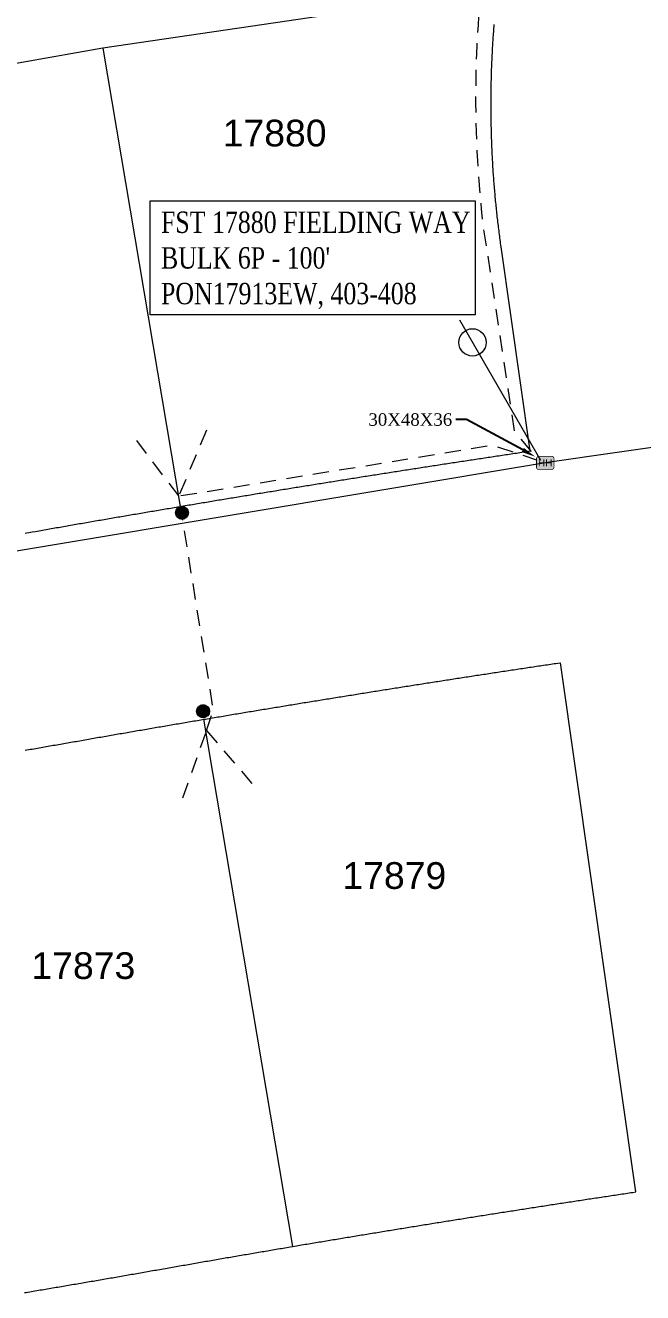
# Model space of a CAD drawing. Header units: feet. Extents: x 865220 to 2841409, y -2240498 to 948907.
# Drawn here: x 2835260.8 to 2835433.9, y 945199.3 to 945554.9 of the extents above; entities that cross this region are included whole.
import ezdxf
from ezdxf import colors
from ezdxf.entities.mleader import LeaderData, LeaderLine
from ezdxf.enums import TextEntityAlignment as Align
from ezdxf.lldxf.tags import DXFTag
from ezdxf.math import Vec2, Vec3

# ---------------------------------------------------------------- set-up
doc = ezdxf.new("R2010")
doc.units = ezdxf.units.FT
doc.header["$LTSCALE"] = 0.015
doc.header["$MEASUREMENT"] = 0
doc.linetypes.add('DASHED', pattern=[5, 3, -2])
for name, color, linetype in [('48D', 112, '48D'), ('Dakota County Addresses', 7, 'Continuous'), ('Dakota County Parcels', 7, 'Continuous'), ('DETAIL', 7, 'Continuous'), ('DROP BURIED', 7, 'DASHED'), ('PROP_TEL', 6, 'Continuous'), ('TAIL', 1, 'MST'), ('TELEPHONE STRUCT-PROP', 6, 'Continuous'), ('TERMINALS', 7, 'Continuous')]:
    doc.layers.add(name, color=color, linetype=linetype)
doc.layers.add('RUNNING LINE (UNDERGROUND)', color=10, linetype='Continuous', lineweight=40)
doc.styles.add('Dimensions 100', font='arial.ttf')
doc.styles.add('Line', font='txt.shx', dxfattribs={"height": 3})
doc.styles.add('SIMPLEX', font='times.ttf', dxfattribs={"width": 0.8})
doc.styles.get("Standard").update_dxf_attribs({"font": 'times.ttf'})
doc.styles.add('Utilities', font='arial.ttf', dxfattribs={"height": 2.5})
tags = doc.linetypes.add('48D', pattern='A,80,-5,["48D",Line,S=1.5,R=0,X=0,Y=-1.5],-20', length=105).pattern_tags.tags
tags[6] = DXFTag(74, 10)
tags = doc.linetypes.add('MST', pattern='A,5,-5,5,-5,["TAIL",Line,S=1.5,R=0,X=0,Y=-1.5],-20', length=40).pattern_tags.tags
tags[10] = DXFTag(74, 10)

# ---------------------------------------------------------------- blocks, each defined once
blk = doc.blocks.new('ACMAP_ANN_TEMPLATE_Dakota County Addresses')
at = {"layer": 'Dakota County Addresses', "style": 'Dimensions 100'}
blk.add_attdef('DakotaCountyAddress', text='', height=50, dxfattribs=at).set_placement((0, 0), align=Align.CENTER)
blk = doc.blocks.new('NEW HH')
at = {"ltscale": 40, "true_color": 0xffffff}
h = blk.add_hatch(color=7, dxfattribs=at)
h.dxf.hatch_style = 1
h.paths.add_polyline_path([(-0.0611, -0.0305, 0.414214), (-0.0458, -0.0458), (0.0458, -0.0458, 0.414214), (0.0611, -0.0305), (0.0611, 0.0305, 0.414214), (0.0458, 0.0458), (-0.0458, 0.0458, 0.414214), (-0.0611, 0.0305)])
at = {"layer": 'RUNNING LINE (UNDERGROUND)', "color": 6, "lineweight": 0, "const_width": 0.005, "flags": 128}
blk.add_lwpolyline([(-0.0611, 0.0305), (-0.0611, -0.0305, 0.414214), (-0.0458, -0.0458), (0.0458, -0.0458, 0.414214), (0.0611, -0.0305), (0.0611, 0.0305, 0.414214), (0.0458, 0.0458), (-0.0458, 0.0458, 0.414214)], format="xyb", close=True, dxfattribs=at)
at = {"layer": 'TELEPHONE STRUCT-PROP', "color": 18, "true_color": 0x000000, "style": 'Utilities'}
blk.add_text('HH', height=0.05, dxfattribs=at).set_placement((0, 0), align=Align.MIDDLE_CENTER)
blk = doc.blocks.new('Proposed FlowerPot')
at = {"lineweight": 5, "ltscale": 100, "true_color": 0xffffff}
h = blk.add_hatch(color=7, dxfattribs=at)
h.dxf.hatch_style = 1
h.paths.add_polyline_path([(-0.06, 0, 0.414214), (0, -0.06, 0.414214), (0.06, 0, 0.414214), (0, 0.06, 0.414214)])
at = {"lineweight": 5, "ltscale": 100}
blk.add_circle((0, 0), 0.0604, dxfattribs=at)
at = {"layer": 'RUNNING LINE (UNDERGROUND)', "color": 6, "lineweight": 5, "const_width": 0.00907, "flags": 128}
blk.add_lwpolyline([(-0.06, 0, -0.414214), (0, 0.06, -0.414214), (0.06, 0, -0.414214), (0, -0.06, -0.414214), (-0.06, 0)], format="xyb", dxfattribs=at)
at = {"color": 18, "linetype": 'ByBlock', "lineweight": 5, "ltscale": 100, "true_color": 0x000000, "style": 'Dimensions 100'}
blk.add_text('F', height=0.0744, dxfattribs=at).set_placement((-0.029, -0.037))
blk = doc.blocks.new('TERMINAL')
at = {"lineweight": 5, "ltscale": 0.5, "flags": 128}
blk.add_lwpolyline([(-0.07, -0.65), (-0.07, 44.75)], dxfattribs=at)
at = {"lineweight": 5, "ltscale": 0.5}
blk.add_circle((-0.07, 37.61), 3.83, dxfattribs=at)

msp = doc.modelspace()

# ---------------------------------------------------------------- linework, layer by layer
at = {"layer": '48D', "lineweight": 5, "ltscale": 50, "flags": 128}
msp.add_lwpolyline([(2835407.18, 945432.26), (2835132.93, 945386.4), (2834958.96, 945364.27), (2834838.14, 945352.56, -0.216863), (2834729.9, 945395.62, -0.11958), (2834673.09, 945501.05, -0.060488), (2834665.23, 945565.86), (2834665.84, 945604.02), (2834664.28, 945691.33), (2834660.7, 945846.77)], format="xyb", dxfattribs=at)
at = {"layer": 'Dakota County Parcels', "lineweight": 5}
for p, q in [((2835393.23, 945564.91), (2835282.56, 945548.45)), ((2835282.56, 945548.45), (2835197.07, 945533.4)), ((2835282.56, 945548.45), (2835304.19, 945419.91)), ((2835402.39, 945435.49), (2835394.22, 945492.77)), ((2835432.01, 945227.61), (2835410.85, 945376.09)), ((2835335.83, 945212.31), (2835310.85, 945360.2))]:
    msp.add_line(p, q, dxfattribs=at)
for points in [[(2835394.22, 945492.77), (2835394.15, 945493.27), (2835394.08, 945493.76), (2835394.01, 945494.26), (2835393.95, 945494.75), (2835393.88, 945495.25), (2835393.81, 945495.75), (2835393.75, 945496.24), (2835393.68, 945496.74), (2835393.62, 945497.23), (2835393.56, 945497.73), (2835393.5, 945498.23), (2835393.44, 945498.72), (2835393.38, 945499.22), (2835393.32, 945499.71), (2835393.26, 945500.21), (2835393.2, 945500.71), (2835393.15, 945501.2), (2835393.09, 945501.7), (2835393.04, 945502.2), (2835392.99, 945502.7), (2835392.93, 945503.19), (2835392.88, 945503.69), (2835392.83, 945504.19), (2835392.78, 945504.68), (2835392.73, 945505.18), (2835392.68, 945505.68), (2835392.64, 945506.18), (2835392.59, 945506.68), (2835392.54, 945507.17), (2835392.5, 945507.67), (2835392.46, 945508.17), (2835392.41, 945508.67), (2835392.37, 945509.17), (2835392.33, 945509.66), (2835392.29, 945510.16), (2835392.25, 945510.66), (2835392.21, 945511.16), (2835392.17, 945511.66), (2835392.14, 945512.16), (2835392.1, 945512.65), (2835392.07, 945513.15), (2835392.03, 945513.65), (2835392, 945514.15), (2835391.97, 945514.65), (2835391.93, 945515.15), (2835391.9, 945515.65), (2835391.87, 945516.15), (2835391.85, 945516.65), (2835391.82, 945517.15), (2835391.79, 945517.64), (2835391.76, 945518.14), (2835391.74, 945518.64), (2835391.71, 945519.14), (2835391.69, 945519.64), (2835391.67, 945520.14), (2835391.65, 945520.64), (2835391.63, 945521.14), (2835391.61, 945521.64), (2835391.59, 945522.14), (2835391.57, 945522.64), (2835391.55, 945523.14), (2835391.53, 945523.64), (2835391.52, 945524.14), (2835391.5, 945524.64), (2835391.49, 945525.14), (2835391.48, 945525.64), (2835391.47, 945526.14), (2835391.45, 945526.64), (2835391.44, 945527.14), (2835391.43, 945527.64), (2835391.43, 945528.14), (2835391.42, 945528.64), (2835391.41, 945529.14), (2835391.41, 945529.64), (2835391.4, 945530.14), (2835391.4, 945530.64), (2835391.39, 945531.14), (2835391.39, 945531.64), (2835391.39, 945532.14), (2835391.39, 945532.64), (2835391.39, 945533.14), (2835391.39, 945533.64), (2835391.39, 945534.14), (2835391.4, 945534.64), (2835391.4, 945535.14), (2835391.4, 945535.64), (2835391.41, 945536.14), (2835391.42, 945536.64), (2835391.42, 945537.14), (2835391.43, 945537.64), (2835391.44, 945538.13), (2835391.45, 945538.63), (2835391.46, 945539.13), (2835391.47, 945539.63), (2835391.49, 945540.13), (2835391.5, 945540.63), (2835391.52, 945541.13), (2835391.53, 945541.63), (2835391.55, 945542.13), (2835391.56, 945542.63), (2835391.58, 945543.13), (2835391.6, 945543.63), (2835391.62, 945544.13), (2835391.64, 945544.63), (2835391.66, 945545.13), (2835391.69, 945545.63), (2835391.71, 945546.13), (2835391.73, 945546.63), (2835391.76, 945547.13), (2835391.78, 945547.63), (2835391.81, 945548.13), (2835391.84, 945548.63), (2835391.87, 945549.12), (2835391.9, 945549.62), (2835391.93, 945550.12), (2835391.96, 945550.62), (2835391.99, 945551.12), (2835392.02, 945551.62), (2835392.06, 945552.12), (2835392.09, 945552.62), (2835392.13, 945553.12), (2835392.16, 945553.61), (2835392.2, 945554.11), (2835392.24, 945554.61), (2835392.28, 945555.11)], [(2835304.19, 945419.91), (2835304.68, 945420), (2835305.17, 945420.08), (2835305.67, 945420.16), (2835306.16, 945420.24), (2835306.65, 945420.33), (2835307.15, 945420.41), (2835307.64, 945420.49), (2835308.13, 945420.58), (2835308.62, 945420.66), (2835309.12, 945420.74), (2835309.61, 945420.82), (2835310.1, 945420.91), (2835310.6, 945420.99), (2835311.09, 945421.07), (2835311.58, 945421.15), (2835312.08, 945421.23), (2835312.57, 945421.32), (2835313.06, 945421.4), (2835313.56, 945421.48), (2835314.05, 945421.56), (2835314.54, 945421.65), (2835315.03, 945421.73), (2835315.53, 945421.81), (2835316.02, 945421.89), (2835316.51, 945421.97), (2835317.01, 945422.05), (2835317.5, 945422.14), (2835317.99, 945422.22), (2835318.49, 945422.3), (2835318.98, 945422.38), (2835319.47, 945422.46), (2835319.97, 945422.54), (2835320.46, 945422.63), (2835320.95, 945422.71), (2835321.45, 945422.79), (2835321.94, 945422.87), (2835322.43, 945422.95), (2835322.93, 945423.03), (2835323.42, 945423.11), (2835323.91, 945423.19), (2835324.41, 945423.28), (2835324.9, 945423.36), (2835325.39, 945423.44), (2835325.89, 945423.52), (2835326.38, 945423.6), (2835326.87, 945423.68), (2835327.37, 945423.76), (2835327.86, 945423.84), (2835328.35, 945423.92), (2835328.85, 945424), (2835329.34, 945424.08), (2835329.83, 945424.16), (2835330.33, 945424.24), (2835330.82, 945424.33), (2835331.31, 945424.41), (2835331.81, 945424.49), (2835332.3, 945424.57), (2835332.79, 945424.65), (2835333.29, 945424.73), (2835333.78, 945424.81), (2835334.28, 945424.89), (2835334.77, 945424.97), (2835335.26, 945425.05), (2835335.76, 945425.13), (2835336.25, 945425.21), (2835336.74, 945425.29), (2835337.24, 945425.37), (2835337.73, 945425.45), (2835338.22, 945425.53), (2835338.72, 945425.61), (2835339.21, 945425.69), (2835339.7, 945425.77), (2835340.2, 945425.84), (2835340.69, 945425.92), (2835341.18, 945426), (2835341.68, 945426.08), (2835342.17, 945426.16), (2835342.67, 945426.24), (2835343.16, 945426.32), (2835343.65, 945426.4), (2835344.15, 945426.48), (2835344.64, 945426.56), (2835345.13, 945426.64), (2835345.63, 945426.72), (2835346.12, 945426.8), (2835346.61, 945426.87), (2835347.11, 945426.95), (2835347.6, 945427.03), (2835348.1, 945427.11), (2835348.59, 945427.19), (2835349.08, 945427.27), (2835349.58, 945427.35), (2835350.07, 945427.43), (2835350.56, 945427.5), (2835351.06, 945427.58), (2835351.55, 945427.66), (2835352.05, 945427.74), (2835352.54, 945427.82), (2835353.03, 945427.9), (2835353.53, 945427.98), (2835354.02, 945428.05), (2835354.51, 945428.13), (2835355.01, 945428.21), (2835355.5, 945428.29), (2835356, 945428.37), (2835356.49, 945428.44), (2835356.98, 945428.52), (2835357.48, 945428.6), (2835357.97, 945428.68), (2835358.46, 945428.76), (2835358.96, 945428.83), (2835359.45, 945428.91), (2835359.95, 945428.99), (2835360.44, 945429.07), (2835360.93, 945429.14), (2835361.43, 945429.22), (2835361.92, 945429.3), (2835362.42, 945429.38), (2835362.91, 945429.45), (2835363.4, 945429.53), (2835363.9, 945429.61), (2835364.39, 945429.69), (2835364.89, 945429.76), (2835365.38, 945429.84), (2835365.87, 945429.92), (2835366.37, 945429.99), (2835366.86, 945430.07), (2835367.36, 945430.15), (2835367.85, 945430.23), (2835368.34, 945430.3), (2835368.84, 945430.38), (2835369.33, 945430.46), (2835369.83, 945430.53), (2835370.32, 945430.61), (2835370.81, 945430.69), (2835371.31, 945430.76), (2835371.8, 945430.84), (2835372.3, 945430.92), (2835372.79, 945430.99), (2835373.28, 945431.07), (2835373.78, 945431.15), (2835374.27, 945431.22), (2835374.77, 945431.3), (2835375.26, 945431.37), (2835375.75, 945431.45), (2835376.25, 945431.53), (2835376.74, 945431.6), (2835377.24, 945431.68), (2835377.73, 945431.75), (2835378.22, 945431.83), (2835378.72, 945431.91), (2835379.21, 945431.98), (2835379.71, 945432.06), (2835380.2, 945432.13), (2835380.7, 945432.21), (2835381.19, 945432.29), (2835381.68, 945432.36), (2835382.18, 945432.44), (2835382.67, 945432.51), (2835383.17, 945432.59), (2835383.66, 945432.66), (2835384.16, 945432.74), (2835384.65, 945432.81), (2835385.14, 945432.89), (2835385.64, 945432.96), (2835386.13, 945433.04), (2835386.63, 945433.11), (2835387.12, 945433.19), (2835387.61, 945433.26), (2835388.11, 945433.34), (2835388.6, 945433.41), (2835389.1, 945433.49), (2835389.59, 945433.56), (2835390.09, 945433.64), (2835390.58, 945433.71), (2835391.08, 945433.79), (2835391.57, 945433.86), (2835392.06, 945433.94), (2835392.56, 945434.01), (2835393.05, 945434.09), (2835393.55, 945434.16), (2835394.04, 945434.24), (2835394.54, 945434.31), (2835395.03, 945434.39), (2835395.52, 945434.46), (2835396.02, 945434.53), (2835396.51, 945434.61), (2835397.01, 945434.68), (2835397.5, 945434.76), (2835398, 945434.83), (2835398.49, 945434.9), (2835398.99, 945434.98), (2835399.48, 945435.05), (2835399.97, 945435.13), (2835400.47, 945435.2), (2835400.96, 945435.27), (2835401.46, 945435.35), (2835402.39, 945435.49)], [(2835263.67, 945412.93), (2835264.16, 945413.02), (2835264.65, 945413.11), (2835265.15, 945413.19), (2835265.64, 945413.28), (2835266.13, 945413.37), (2835266.62, 945413.45), (2835267.11, 945413.54), (2835267.61, 945413.63), (2835268.1, 945413.71), (2835268.59, 945413.8), (2835269.08, 945413.88), (2835269.58, 945413.97), (2835270.07, 945414.06), (2835270.56, 945414.14), (2835271.05, 945414.23), (2835271.55, 945414.32), (2835272.04, 945414.4), (2835272.53, 945414.49), (2835273.02, 945414.57), (2835273.52, 945414.66), (2835274.01, 945414.75), (2835274.5, 945414.83), (2835274.99, 945414.92), (2835275.49, 945415), (2835275.98, 945415.09), (2835276.47, 945415.17), (2835276.96, 945415.26), (2835277.46, 945415.34), (2835277.95, 945415.43), (2835278.44, 945415.52), (2835278.93, 945415.6), (2835279.43, 945415.69), (2835279.92, 945415.77), (2835280.41, 945415.86), (2835280.91, 945415.94), (2835281.4, 945416.03), (2835281.89, 945416.11), (2835282.38, 945416.2), (2835282.88, 945416.28), (2835283.37, 945416.37), (2835283.86, 945416.45), (2835284.35, 945416.54), (2835284.85, 945416.62), (2835285.34, 945416.71), (2835285.83, 945416.79), (2835286.32, 945416.88), (2835286.82, 945416.96), (2835287.31, 945417.05), (2835287.8, 945417.13), (2835288.3, 945417.21), (2835288.79, 945417.3), (2835289.28, 945417.38), (2835289.77, 945417.47), (2835290.27, 945417.55), (2835290.76, 945417.64), (2835291.25, 945417.72), (2835291.75, 945417.8), (2835292.24, 945417.89), (2835292.73, 945417.97), (2835293.22, 945418.06), (2835293.72, 945418.14), (2835294.21, 945418.22), (2835294.7, 945418.31), (2835295.2, 945418.39), (2835295.69, 945418.48), (2835296.18, 945418.56), (2835296.67, 945418.64), (2835297.17, 945418.73), (2835297.66, 945418.81), (2835298.15, 945418.89), (2835298.65, 945418.98), (2835299.14, 945419.06), (2835299.63, 945419.14), (2835300.12, 945419.23), (2835300.62, 945419.31), (2835301.11, 945419.39), (2835301.6, 945419.48), (2835302.1, 945419.56), (2835302.59, 945419.64), (2835303.08, 945419.73), (2835303.58, 945419.81), (2835304.19, 945419.91)], [(2835260.78, 945412.42), (2835261.27, 945412.51), (2835261.76, 945412.6), (2835262.25, 945412.68), (2835262.75, 945412.77), (2835263.67, 945412.93)], [(2835310.85, 945360.2), (2835311.34, 945360.28), (2835311.83, 945360.36), (2835312.33, 945360.45), (2835312.82, 945360.53), (2835313.31, 945360.61), (2835313.81, 945360.7), (2835314.3, 945360.78), (2835314.79, 945360.86), (2835315.29, 945360.94), (2835315.78, 945361.03), (2835316.27, 945361.11), (2835316.76, 945361.19), (2835317.26, 945361.28), (2835317.75, 945361.36), (2835318.24, 945361.44), (2835318.74, 945361.52), (2835319.23, 945361.61), (2835319.72, 945361.69), (2835320.22, 945361.77), (2835320.71, 945361.85), (2835321.2, 945361.93), (2835321.7, 945362.02), (2835322.19, 945362.1), (2835322.68, 945362.18), (2835323.17, 945362.26), (2835323.67, 945362.35), (2835324.16, 945362.43), (2835324.65, 945362.51), (2835325.15, 945362.59), (2835325.64, 945362.67), (2835326.13, 945362.76), (2835326.63, 945362.84), (2835327.12, 945362.92), (2835327.61, 945363), (2835328.11, 945363.08), (2835328.6, 945363.16), (2835329.09, 945363.25), (2835329.59, 945363.33), (2835330.08, 945363.41), (2835330.57, 945363.49), (2835331.07, 945363.57), (2835331.56, 945363.65), (2835332.05, 945363.73), (2835332.55, 945363.81), (2835333.04, 945363.9), (2835333.53, 945363.98), (2835334.03, 945364.06), (2835334.52, 945364.14), (2835335.01, 945364.22), (2835335.51, 945364.3), (2835336, 945364.38), (2835336.49, 945364.46), (2835336.99, 945364.54), (2835337.48, 945364.62), (2835337.97, 945364.71), (2835338.47, 945364.79), (2835338.96, 945364.87), (2835339.45, 945364.95), (2835339.95, 945365.03), (2835340.44, 945365.11), (2835340.93, 945365.19), (2835341.43, 945365.27), (2835341.92, 945365.35), (2835342.41, 945365.43), (2835342.91, 945365.51), (2835343.4, 945365.59), (2835343.89, 945365.67), (2835344.39, 945365.75), (2835344.88, 945365.83), (2835345.37, 945365.91), (2835345.87, 945365.99), (2835346.36, 945366.07), (2835346.86, 945366.15), (2835347.35, 945366.23), (2835347.84, 945366.31), (2835348.34, 945366.39), (2835348.83, 945366.47), (2835349.32, 945366.55), (2835349.82, 945366.63), (2835350.31, 945366.71), (2835350.8, 945366.79), (2835351.3, 945366.87), (2835351.79, 945366.95), (2835352.28, 945367.02), (2835352.78, 945367.1), (2835353.27, 945367.18), (2835353.77, 945367.26), (2835354.26, 945367.34), (2835354.75, 945367.42), (2835355.25, 945367.5), (2835355.74, 945367.58), (2835356.23, 945367.66), (2835356.73, 945367.74), (2835357.22, 945367.82), (2835357.71, 945367.89), (2835358.21, 945367.97), (2835358.7, 945368.05), (2835359.2, 945368.13), (2835359.69, 945368.21), (2835360.18, 945368.29), (2835360.68, 945368.37), (2835361.17, 945368.44), (2835361.66, 945368.52), (2835362.16, 945368.6), (2835362.65, 945368.68), (2835363.15, 945368.76), (2835363.64, 945368.84), (2835364.13, 945368.91), (2835364.63, 945368.99), (2835365.12, 945369.07), (2835365.61, 945369.15), (2835366.11, 945369.23), (2835366.6, 945369.3), (2835367.1, 945369.38), (2835367.59, 945369.46), (2835368.08, 945369.54), (2835368.58, 945369.62), (2835369.07, 945369.69), (2835369.57, 945369.77), (2835370.06, 945369.85), (2835370.55, 945369.93), (2835371.05, 945370), (2835371.54, 945370.08), (2835372.04, 945370.16), (2835372.53, 945370.24), (2835373.02, 945370.31), (2835373.52, 945370.39), (2835374.01, 945370.47), (2835374.5, 945370.55), (2835375, 945370.62), (2835375.49, 945370.7), (2835375.99, 945370.78), (2835376.48, 945370.85), (2835376.97, 945370.93), (2835377.47, 945371.01), (2835377.96, 945371.08), (2835378.46, 945371.16), (2835378.95, 945371.24), (2835379.44, 945371.31), (2835379.94, 945371.39), (2835380.43, 945371.47), (2835380.93, 945371.54), (2835381.42, 945371.62), (2835381.91, 945371.7), (2835382.41, 945371.77), (2835382.9, 945371.85), (2835383.4, 945371.93), (2835383.89, 945372), (2835384.39, 945372.08), (2835384.88, 945372.16), (2835385.37, 945372.23), (2835385.87, 945372.31), (2835386.36, 945372.38), (2835386.86, 945372.46), (2835387.35, 945372.54), (2835387.84, 945372.61), (2835388.34, 945372.69), (2835388.83, 945372.76), (2835389.33, 945372.84), (2835389.82, 945372.91), (2835390.32, 945372.99), (2835390.81, 945373.07), (2835391.3, 945373.14), (2835391.8, 945373.22), (2835392.29, 945373.29), (2835392.79, 945373.37), (2835393.28, 945373.44), (2835393.77, 945373.52), (2835394.27, 945373.59), (2835394.76, 945373.67), (2835395.26, 945373.74), (2835395.75, 945373.82), (2835396.25, 945373.89), (2835396.74, 945373.97), (2835397.23, 945374.04), (2835397.73, 945374.12), (2835398.22, 945374.19), (2835398.72, 945374.27), (2835399.21, 945374.34), (2835399.71, 945374.42), (2835400.2, 945374.49), (2835400.69, 945374.57), (2835401.19, 945374.64), (2835401.68, 945374.72), (2835402.18, 945374.79), (2835402.67, 945374.87), (2835403.17, 945374.94), (2835403.66, 945375.02), (2835404.16, 945375.09), (2835404.65, 945375.16), (2835405.14, 945375.24), (2835405.64, 945375.31), (2835406.13, 945375.39), (2835406.63, 945375.46), (2835407.12, 945375.53), (2835407.62, 945375.61), (2835408.11, 945375.68), (2835408.61, 945375.76), (2835409.1, 945375.83), (2835409.59, 945375.9), (2835410.09, 945375.98), (2835410.85, 945376.09)], [(2835274.08, 945353.85), (2835274.58, 945353.94), (2835275.07, 945354.02), (2835275.56, 945354.11), (2835276.05, 945354.2), (2835276.55, 945354.28), (2835277.04, 945354.37), (2835277.53, 945354.46), (2835278.02, 945354.54), (2835278.52, 945354.63), (2835279.01, 945354.72), (2835279.5, 945354.8), (2835279.99, 945354.89), (2835280.49, 945354.98), (2835280.98, 945355.06), (2835281.47, 945355.15), (2835281.96, 945355.23), (2835282.46, 945355.32), (2835282.95, 945355.41), (2835283.44, 945355.49), (2835283.93, 945355.58), (2835284.43, 945355.66), (2835284.92, 945355.75), (2835285.41, 945355.83), (2835285.9, 945355.92), (2835286.4, 945356.01), (2835286.89, 945356.09), (2835287.38, 945356.18), (2835287.87, 945356.26), (2835288.37, 945356.35), (2835288.86, 945356.43), (2835289.35, 945356.52), (2835289.84, 945356.6), (2835290.34, 945356.69), (2835290.83, 945356.77), (2835291.32, 945356.86), (2835291.81, 945356.94), (2835292.31, 945357.03), (2835292.8, 945357.12), (2835293.29, 945357.2), (2835293.79, 945357.28), (2835294.28, 945357.37), (2835294.77, 945357.45), (2835295.26, 945357.54), (2835295.76, 945357.62), (2835296.25, 945357.71), (2835296.74, 945357.79), (2835297.23, 945357.88), (2835297.73, 945357.96), (2835298.22, 945358.05), (2835298.71, 945358.13), (2835299.2, 945358.22), (2835299.7, 945358.3), (2835300.19, 945358.38), (2835300.68, 945358.47), (2835301.18, 945358.55), (2835301.67, 945358.64), (2835302.16, 945358.72), (2835302.65, 945358.81), (2835303.15, 945358.89), (2835303.64, 945358.97), (2835304.13, 945359.06), (2835304.63, 945359.14), (2835305.12, 945359.23), (2835305.61, 945359.31), (2835306.1, 945359.39), (2835306.6, 945359.48), (2835307.09, 945359.56), (2835307.58, 945359.64), (2835308.08, 945359.73), (2835308.57, 945359.81), (2835309.06, 945359.89), (2835309.55, 945359.98), (2835310.05, 945360.06), (2835310.85, 945360.2)], [(2835260.78, 945351.52), (2835261.27, 945351.61), (2835261.77, 945351.7), (2835262.26, 945351.78), (2835262.75, 945351.87), (2835263.24, 945351.95), (2835263.74, 945352.04), (2835264.23, 945352.12), (2835264.72, 945352.21), (2835265.21, 945352.3), (2835265.71, 945352.38), (2835266.2, 945352.47), (2835266.69, 945352.55), (2835267.18, 945352.64), (2835267.68, 945352.73), (2835268.17, 945352.81), (2835268.66, 945352.9), (2835269.15, 945352.98), (2835269.65, 945353.07), (2835270.14, 945353.16), (2835270.63, 945353.24), (2835271.12, 945353.33), (2835271.62, 945353.42), (2835272.11, 945353.5), (2835272.6, 945353.59), (2835273.09, 945353.68), (2835273.59, 945353.76), (2835274.08, 945353.85)], [(2835335.83, 945212.31), (2835336.32, 945212.4), (2835336.81, 945212.48), (2835337.31, 945212.56), (2835337.8, 945212.65), (2835338.29, 945212.73), (2835338.79, 945212.81), (2835339.28, 945212.9), (2835339.77, 945212.98), (2835340.27, 945213.06), (2835340.76, 945213.14), (2835341.25, 945213.23), (2835341.75, 945213.31), (2835342.24, 945213.39), (2835342.73, 945213.48), (2835343.22, 945213.56), (2835343.72, 945213.64), (2835344.21, 945213.72), (2835344.7, 945213.81), (2835345.2, 945213.89), (2835345.69, 945213.97), (2835346.18, 945214.05), (2835346.68, 945214.13), (2835347.17, 945214.22), (2835347.66, 945214.3), (2835348.16, 945214.38), (2835348.65, 945214.46), (2835349.14, 945214.54), (2835349.64, 945214.63), (2835350.13, 945214.71), (2835350.62, 945214.79), (2835351.11, 945214.87), (2835351.61, 945214.95), (2835352.1, 945215.04), (2835352.59, 945215.12), (2835353.09, 945215.2), (2835353.58, 945215.28), (2835354.07, 945215.36), (2835354.57, 945215.44), (2835355.06, 945215.52), (2835355.55, 945215.61), (2835356.05, 945215.69), (2835356.54, 945215.77), (2835357.03, 945215.85), (2835357.53, 945215.93), (2835358.02, 945216.01), (2835358.51, 945216.09), (2835359.01, 945216.17), (2835359.5, 945216.25), (2835359.99, 945216.34), (2835360.49, 945216.42), (2835360.98, 945216.5), (2835361.47, 945216.58), (2835361.97, 945216.66), (2835362.46, 945216.74), (2835362.95, 945216.82), (2835363.45, 945216.9), (2835363.94, 945216.98), (2835364.43, 945217.06), (2835364.93, 945217.14), (2835365.42, 945217.22), (2835365.91, 945217.3), (2835366.41, 945217.38), (2835366.9, 945217.46), (2835367.4, 945217.54), (2835367.89, 945217.62), (2835368.38, 945217.7), (2835368.88, 945217.78), (2835369.37, 945217.86), (2835369.86, 945217.94), (2835370.36, 945218.02), (2835370.85, 945218.1), (2835371.34, 945218.18), (2835371.84, 945218.26), (2835372.33, 945218.34), (2835372.82, 945218.42), (2835373.32, 945218.5), (2835373.81, 945218.58), (2835374.3, 945218.66), (2835374.8, 945218.74), (2835375.29, 945218.82), (2835375.79, 945218.9), (2835376.28, 945218.98), (2835376.77, 945219.06), (2835377.27, 945219.14), (2835377.76, 945219.22), (2835378.25, 945219.3), (2835378.75, 945219.37), (2835379.24, 945219.45), (2835379.73, 945219.53), (2835380.23, 945219.61), (2835380.72, 945219.69), (2835381.22, 945219.77), (2835381.71, 945219.85), (2835382.2, 945219.93), (2835382.7, 945220), (2835383.19, 945220.08), (2835383.68, 945220.16), (2835384.18, 945220.24), (2835384.67, 945220.32), (2835385.17, 945220.4), (2835385.66, 945220.48), (2835386.15, 945220.55), (2835386.65, 945220.63), (2835387.14, 945220.71), (2835387.63, 945220.79), (2835388.13, 945220.87), (2835388.62, 945220.95), (2835389.12, 945221.02), (2835389.61, 945221.1), (2835390.1, 945221.18), (2835390.6, 945221.26), (2835391.09, 945221.33), (2835391.58, 945221.41), (2835392.08, 945221.49), (2835392.57, 945221.57), (2835393.07, 945221.65), (2835393.56, 945221.72), (2835394.05, 945221.8), (2835394.55, 945221.88), (2835395.04, 945221.96), (2835395.54, 945222.03), (2835396.03, 945222.11), (2835396.52, 945222.19), (2835397.02, 945222.26), (2835397.51, 945222.34), (2835398.01, 945222.42), (2835398.5, 945222.5), (2835398.99, 945222.57), (2835399.49, 945222.65), (2835399.98, 945222.73), (2835400.48, 945222.8), (2835400.97, 945222.88), (2835401.46, 945222.96), (2835401.96, 945223.03), (2835402.45, 945223.11), (2835402.95, 945223.19), (2835403.44, 945223.26), (2835403.93, 945223.34), (2835404.43, 945223.42), (2835404.92, 945223.49), (2835405.42, 945223.57), (2835405.91, 945223.65), (2835406.4, 945223.72), (2835406.9, 945223.8), (2835407.39, 945223.88), (2835407.89, 945223.95), (2835408.38, 945224.03), (2835408.87, 945224.1), (2835409.37, 945224.18), (2835409.86, 945224.26), (2835410.36, 945224.33), (2835410.85, 945224.41), (2835411.35, 945224.48), (2835411.84, 945224.56), (2835412.33, 945224.64), (2835412.83, 945224.71), (2835413.32, 945224.79), (2835413.82, 945224.86), (2835414.31, 945224.94), (2835414.8, 945225.01), (2835415.3, 945225.09), (2835415.79, 945225.16), (2835416.29, 945225.24), (2835416.78, 945225.31), (2835417.28, 945225.39), (2835417.77, 945225.47), (2835418.26, 945225.54), (2835418.76, 945225.62), (2835419.25, 945225.69), (2835419.75, 945225.77), (2835420.24, 945225.84), (2835420.74, 945225.92), (2835421.23, 945225.99), (2835421.72, 945226.07), (2835422.22, 945226.14), (2835422.71, 945226.21), (2835423.21, 945226.29), (2835423.7, 945226.36), (2835424.2, 945226.44), (2835424.69, 945226.51), (2835425.18, 945226.59), (2835425.68, 945226.66), (2835426.17, 945226.74), (2835426.67, 945226.81), (2835427.16, 945226.88), (2835427.66, 945226.96), (2835428.15, 945227.03), (2835428.65, 945227.11), (2835429.14, 945227.18), (2835429.63, 945227.26), (2835430.13, 945227.33), (2835430.62, 945227.4), (2835431.12, 945227.48), (2835432.01, 945227.61)], [(2835300.11, 945206.15), (2835300.6, 945206.24), (2835301.09, 945206.32), (2835301.59, 945206.41), (2835302.08, 945206.5), (2835302.57, 945206.58), (2835303.06, 945206.67), (2835303.56, 945206.76), (2835304.05, 945206.84), (2835304.54, 945206.93), (2835305.03, 945207.01), (2835305.53, 945207.1), (2835306.02, 945207.19), (2835306.51, 945207.27), (2835307, 945207.36), (2835307.5, 945207.45), (2835307.99, 945207.53), (2835308.48, 945207.62), (2835308.97, 945207.7), (2835309.47, 945207.79), (2835309.96, 945207.87), (2835310.45, 945207.96), (2835310.94, 945208.05), (2835311.44, 945208.13), (2835311.93, 945208.22), (2835312.42, 945208.3), (2835312.91, 945208.39), (2835313.41, 945208.47), (2835313.9, 945208.56), (2835314.39, 945208.65), (2835314.88, 945208.73), (2835315.38, 945208.82), (2835315.87, 945208.9), (2835316.36, 945208.99), (2835316.85, 945209.07), (2835317.35, 945209.16), (2835317.84, 945209.24), (2835318.33, 945209.33), (2835318.82, 945209.41), (2835319.32, 945209.5), (2835319.81, 945209.58), (2835320.3, 945209.67), (2835320.8, 945209.75), (2835321.29, 945209.84), (2835321.78, 945209.92), (2835322.27, 945210.01), (2835322.77, 945210.09), (2835323.26, 945210.17), (2835323.75, 945210.26), (2835324.24, 945210.34), (2835324.74, 945210.43), (2835325.23, 945210.51), (2835325.72, 945210.6), (2835326.22, 945210.68), (2835326.71, 945210.76), (2835327.2, 945210.85), (2835327.69, 945210.93), (2835328.19, 945211.02), (2835328.68, 945211.1), (2835329.17, 945211.19), (2835329.67, 945211.27), (2835330.16, 945211.35), (2835330.65, 945211.44), (2835331.14, 945211.52), (2835331.64, 945211.6), (2835332.13, 945211.69), (2835332.62, 945211.77), (2835333.12, 945211.85), (2835333.61, 945211.94), (2835334.1, 945212.02), (2835334.59, 945212.11), (2835335.09, 945212.19), (2835335.83, 945212.31)], [(2835260.56, 945199.34), (2835261.06, 945199.43), (2835261.55, 945199.51), (2835262.04, 945199.59), (2835262.54, 945199.67), (2835263.03, 945199.76), (2835263.52, 945199.84), (2835264.02, 945199.92), (2835264.51, 945200.01), (2835265, 945200.09), (2835265.49, 945200.17), (2835265.99, 945200.26), (2835266.48, 945200.34), (2835266.97, 945200.42), (2835267.47, 945200.51), (2835267.96, 945200.59), (2835268.45, 945200.67), (2835268.95, 945200.76), (2835269.44, 945200.84), (2835269.93, 945200.92), (2835270.42, 945201.01), (2835270.92, 945201.09), (2835271.41, 945201.18), (2835271.9, 945201.26), (2835272.4, 945201.34), (2835272.89, 945201.43), (2835273.38, 945201.51), (2835273.87, 945201.6), (2835274.37, 945201.68), (2835274.86, 945201.76), (2835275.35, 945201.85), (2835275.85, 945201.93), (2835276.34, 945202.02), (2835276.83, 945202.1), (2835277.32, 945202.19), (2835277.82, 945202.27), (2835278.31, 945202.36), (2835278.8, 945202.44), (2835279.29, 945202.52), (2835279.79, 945202.61), (2835280.28, 945202.69), (2835280.77, 945202.78), (2835281.27, 945202.86), (2835281.76, 945202.95), (2835282.25, 945203.03), (2835282.74, 945203.12), (2835283.24, 945203.2), (2835283.73, 945203.29), (2835284.22, 945203.37), (2835284.71, 945203.46), (2835285.21, 945203.54), (2835285.7, 945203.63), (2835286.19, 945203.72), (2835286.68, 945203.8), (2835287.18, 945203.89), (2835287.67, 945203.97), (2835288.16, 945204.06), (2835288.65, 945204.14), (2835289.15, 945204.23), (2835289.64, 945204.31), (2835290.13, 945204.4), (2835290.62, 945204.49), (2835291.12, 945204.57), (2835291.61, 945204.66), (2835292.1, 945204.74), (2835292.59, 945204.83), (2835293.09, 945204.92), (2835293.58, 945205), (2835294.07, 945205.09), (2835294.56, 945205.17), (2835295.06, 945205.26), (2835295.55, 945205.35), (2835296.04, 945205.43), (2835296.53, 945205.52), (2835297.03, 945205.61), (2835297.52, 945205.69), (2835298.01, 945205.78), (2835298.5, 945205.87), (2835299, 945205.95), (2835299.49, 945206.04), (2835300.11, 945206.15)]]:
    msp.add_lwpolyline(points, dxfattribs=at)
at = {"layer": 'DROP BURIED', "lineweight": 5, "ltscale": 100, "flags": 128}
msp.add_lwpolyline([(2835422.6, 945671.4, 0.066881), (2835391.16, 945584.63, 0.070829), (2835389.25, 945497.9), (2835397.94, 945441.01), (2835403.19, 945434.68)], format="xyb", dxfattribs=at)
at = {"layer": 'DROP BURIED', "lineweight": 5, "ltscale": 100}
for points in [[(2835311.58, 945441.31), (2835303.85, 945422.86), (2835291.74, 945438.78)], [(2835304.97, 945338.17), (2835311.64, 945357.02), (2835324.63, 945341.82)]]:
    msp.add_lwpolyline(points, dxfattribs=at)
at = {"layer": 'DROP BURIED', "lineweight": 5, "ltscale": 100, "flags": 128}
msp.add_lwpolyline([(2835311.64, 945357.02), (2835313.54, 945362.94), (2835303.85, 945422.86), (2835391.69, 945437.11), (2835404.12, 945433.03)], dxfattribs=at)
at = {"layer": 'TAIL', "lineweight": 5, "ltscale": 50, "flags": 128}
msp.add_lwpolyline([(2835607.18, 945482.22, 0.852304), (2835502.89, 945446.01), (2835407.18, 945432.26)], format="xyb", dxfattribs=at)

# ---------------------------------------------------------------- block references
at = {"lineweight": 5, "xscale": 40, "yscale": 40, "zscale": 40}
msp.add_blockref('NEW HH', (2835406.58, 945432.13), dxfattribs=at)
at = {"layer": 'Dakota County Addresses', "lineweight": 5, "xscale": 0.15, "yscale": 0.15, "zscale": 0.15}
for p, values in [((2835330.71, 945520.93), {'DakotaCountyAddress': '17880'}), ((2835364.27, 945312.62), {'DakotaCountyAddress': '17879'}), ((2835277.08, 945287.34), {'DakotaCountyAddress': '17873'})]:
    msp.add_blockref('ACMAP_ANN_TEMPLATE_Dakota County Addresses', p, dxfattribs=at).add_auto_attribs(values)
at = {"layer": 'PROP_TEL', "lineweight": 5, "xscale": 30, "yscale": 30, "zscale": 30}
for p in [(2835304.73, 945418.15), (2835310.66, 945362.46)]:
    msp.add_blockref('Proposed FlowerPot', p, dxfattribs=at)
at = {"layer": 'TERMINALS', "lineweight": 5, "ltscale": 0.5, "rotation": 30}
msp.add_blockref('TERMINAL', (2835405.04, 945433.42), dxfattribs=at)

# ---------------------------------------------------------------- next in the draw order: texts
at = {"layer": 'TERMINALS', "lineweight": 5, "ltscale": 0.5, "insert": (2835298.84, 945502.66), "char_height": 6, "width": 85.0681, "attachment_point": 1, "style": 'SIMPLEX', "bg_fill": 19, "box_fill_scale": 1.5, "bg_fill_color": 256, "bg_fill_transparency": 0}
msp.add_mtext("FST 17880 FIELDING WAY\\PBULK 6P - 100'\\PPON17913EW, 403-408", dxfattribs=at)

# ---------------------------------------------------------------- next in the draw order: leaders
at = {"layer": 'DETAIL', "lineweight": 5, "ltscale": 5}
ml = msp.add_multileader_mtext('Standard', dxfattribs=at)
ml.set_content('30X48X36', color=256)
ml.set_leader_properties()
ml.build(insert=Vec2(0, 0))
ml.multileader.update_dxf_attribs({"has_text_frame": 1, "text_left_attachment_type": 2, "text_right_attachment_type": 2, "dogleg_length": 3})
ctx = ml.context
ctx.base_point, ctx.char_height, ctx.landing_gap_size, ctx.plane_origin = Vec3(2835355.97, 945444.28), 3.5, 1.5, Vec3(2835428.08, 945466.82)
ctx.left_attachment, ctx.right_attachment, ctx.text_align_type = 2, 2, 1
notes = []
notes.append((ctx, [(0, (1, 1, 0), (2835384.53, 945444.28), (-1, 0), 3, [(0, [(2835403.81, 945433.86)], 0, [])])]))
ctx.mtext.insert, ctx.mtext.alignment, ctx.mtext.flow_direction = Vec3(2835368.75, 945446.06), 2, 5
ctx.mtext.has_bg_fill, ctx.mtext.bg_color, ctx.mtext.bg_scale_factor, ctx.mtext.bg_transparency, ctx.mtext.use_window_bg_color = 1, -1027028792, 1.5, 0, 1
for ctx, leaders in notes:
    for number, flags, end, landing, length, lines in leaders:
        leader = LeaderData()
        leader.index, (leader.has_last_leader_line, leader.has_dogleg_vector, leader.attachment_direction) = number, flags
        leader.last_leader_point, leader.dogleg_vector, leader.dogleg_length = Vec3(end), Vec3(landing), length
        for number, points, colour, breaks in lines:
            line = LeaderLine()
            line.index, line.vertices, line.color, line.breaks = number, Vec3.list(points), colors.encode_raw_color(colour), breaks
            leader.lines.append(line)
        ctx.leaders.append(leader)

doc.saveas('drawing.dxf')
